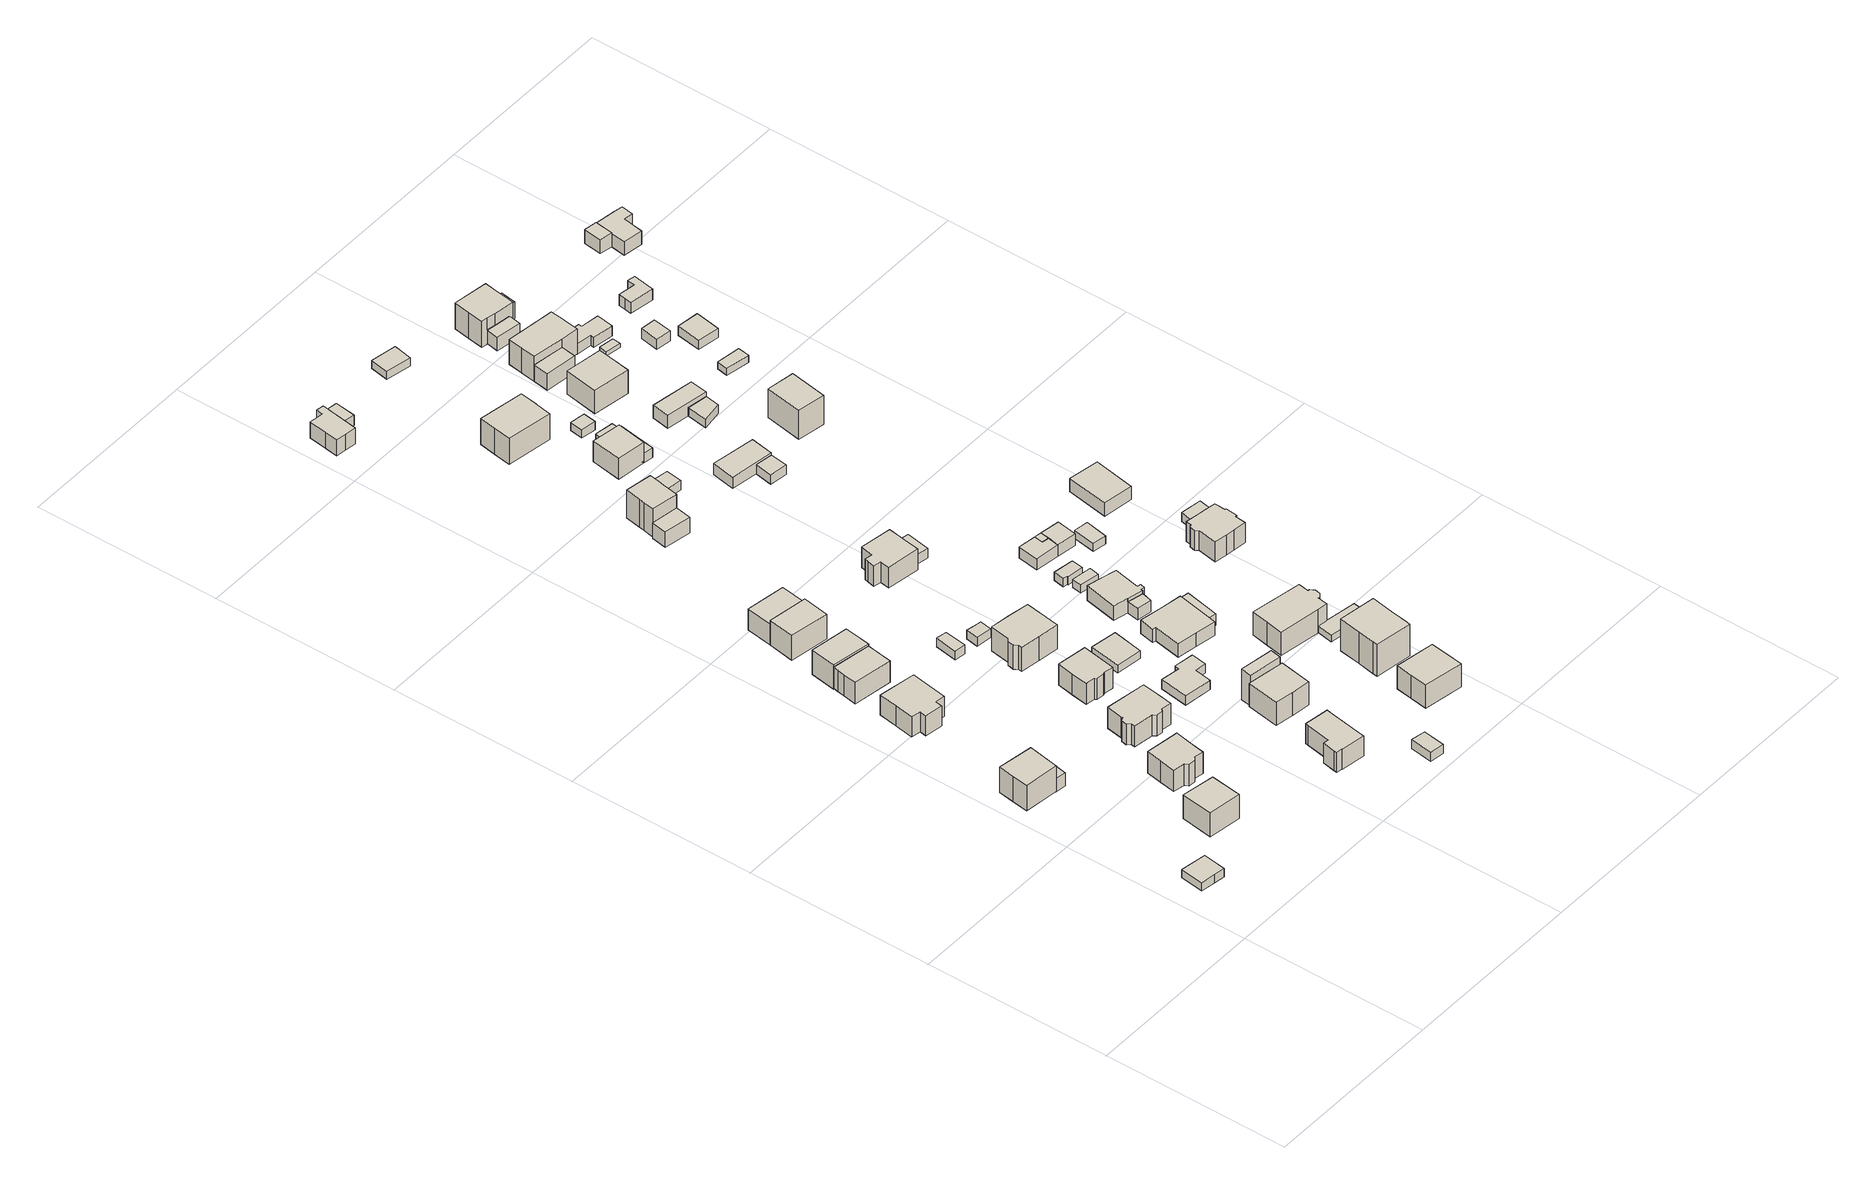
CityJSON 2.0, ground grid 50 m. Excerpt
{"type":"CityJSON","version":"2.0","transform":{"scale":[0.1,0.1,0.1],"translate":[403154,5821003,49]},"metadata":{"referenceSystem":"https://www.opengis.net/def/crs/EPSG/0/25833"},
"CityObjects":{
"building1":{"type":"Building","attributes":{"Gemeindeschluessel":"11000010","BezugspunktDach":"2200","function":"31001_2463","measuredHeight":2.47,"storeysAboveGround":1},"address":[{"country":"Germany","locality":"Berlin","thoroughfareNumber":"26 (1)","thoroughfareName":"Irmfriedstraße"}],"geometry":[{"type":"Solid","lod":"1","boundaries":[[[[0,1,2,3,4]],[[5,6,7,8,9]],[[5,9,4,3]],[[6,5,3,2]],[[7,6,2,1]],[[8,7,1,0]],[[9,8,0,4]]]]}]},
"building2":{"type":"Building","attributes":{"Gemeindeschluessel":"11000010","function":"31001_1010"},"address":[{"country":"Germany","locality":"Berlin","thoroughfareNumber":"34","thoroughfareName":"Irmfriedstraße"}],"children":["building2-1","building2-2"]},
"building2-1":{"type":"BuildingPart","attributes":{"BezugspunktDach":"2200","measuredHeight":8.48,"storeysAboveGround":2},"parents":["building2"],"geometry":[{"type":"MultiSurface","lod":"1","boundaries":[[[10,11,12,13,14,15,16]],[[17,18,19,20,21,22,23]],[[17,23,16,15]],[[18,17,15,14]],[[19,18,14,13]],[[20,19,13,12]],[[24,25,12,11]],[[22,26,24,21,11,10]],[[23,22,10,16]],[[21,20,25,24]],[[21,24,26,22]]]}]},
"building2-2":{"type":"BuildingPart","attributes":{"BezugspunktDach":"2200","measuredHeight":3.93,"storeysAboveGround":2},"parents":["building2"],"geometry":[{"type":"MultiSurface","lod":"1","boundaries":[[[27,28,25,26]],[[29,30,31,32]],[[29,32,22,21,20]],[[30,29,25,28]],[[31,30,28,27]],[[32,31,27,26]],[[21,24,25,20]],[[33,26,24,21,22]]]}]},
"building3":{"type":"Building","attributes":{"Gemeindeschluessel":"11000010","BezugspunktDach":"2200","function":"31001_1010","measuredHeight":8.27,"storeysAboveGround":1},"address":[{"country":"Germany","locality":"Berlin","thoroughfareNumber":"30","thoroughfareName":"Irmfriedstraße"}],"geometry":[{"type":"Solid","lod":"1","boundaries":[[[[34,35,36,37]],[[38,39,40,41]],[[38,41,37,36]],[[39,38,36,35]],[[40,39,35,34]],[[41,40,34,37]]]]}]},
"building4":{"type":"Building","attributes":{"Gemeindeschluessel":"11000010","BezugspunktDach":"2200","function":"31001_1010","measuredHeight":8.85,"storeysAboveGround":1},"address":[{"country":"Germany","locality":"Berlin","thoroughfareNumber":"38","thoroughfareName":"Irmfriedstraße"}],"geometry":[{"type":"Solid","lod":"1","boundaries":[[[[42,43,44,45,46,47,48,49,50,51]],[[52,53,54,55,56,57,58,59,60,61]],[[52,61,51,50]],[[53,52,50,49]],[[54,53,49,48]],[[55,54,48,47]],[[56,55,47,46]],[[57,56,46,45]],[[58,57,45,44]],[[59,58,44,43]],[[60,59,43,42]],[[61,60,42,51]]]]}]},
"building5":{"type":"Building","attributes":{"Gemeindeschluessel":"11000010","BezugspunktDach":"2200","function":"31001_1010","measuredHeight":8.77,"storeysAboveGround":1},"address":[{"country":"Germany","locality":"Berlin","thoroughfareNumber":"32A","thoroughfareName":"Irmfriedstraße"}],"geometry":[{"type":"Solid","lod":"1","boundaries":[[[[62,63,64,65,66,67,68,69,70,71]],[[72,73,74,75,76,77,78,79,80,81]],[[72,81,71,70]],[[73,72,70,69]],[[74,73,69,68]],[[75,74,68,67]],[[76,75,67,66]],[[77,76,66,65]],[[78,77,65,64]],[[79,78,64,63]],[[80,79,63,62]],[[81,80,62,71]]]]}]},
"building6":{"type":"Building","attributes":{"Gemeindeschluessel":"11000010","BezugspunktDach":"2200","function":"31001_1010","measuredHeight":7.49,"storeysAboveGround":1},"address":[{"country":"Germany","locality":"Berlin","thoroughfareNumber":"40","thoroughfareName":"Irmfriedstraße"}],"geometry":[{"type":"Solid","lod":"1","boundaries":[[[[82,83,84,85,86,87,88,89]],[[90,91,92,93,94,95,96,97]],[[90,97,89,88]],[[91,90,88,87]],[[92,91,87,86]],[[93,92,86,85]],[[94,93,85,84]],[[95,94,84,83]],[[96,95,83,82]],[[97,96,82,89]]]]}]},
"building7":{"type":"Building","attributes":{"Gemeindeschluessel":"11000010","BezugspunktDach":"2200","function":"31001_1010","measuredHeight":7.88,"storeysAboveGround":1},"address":[{"country":"Germany","locality":"Berlin","thoroughfareNumber":"40A","thoroughfareName":"Irmfriedstraße"}],"geometry":[{"type":"Solid","lod":"1","boundaries":[[[[98,99,100,101]],[[102,103,104,105]],[[102,105,101,100]],[[103,102,100,99]],[[104,103,99,98]],[[105,104,98,101]]]]}]},
"building8":{"type":"Building","attributes":{"Gemeindeschluessel":"11000010","BezugspunktDach":"2200","function":"31001_1010","measuredHeight":8.55,"storeysAboveGround":1},"address":[{"country":"Germany","locality":"Berlin","thoroughfareNumber":"34A","thoroughfareName":"Irmfriedstraße"}],"geometry":[{"type":"Solid","lod":"1","boundaries":[[[[106,107,108,109,110,111,112,113,114,115,116,117,118,119]],[[120,121,122,123,124,125,126,127,128,129,130,131,132,133]],[[120,133,119,118]],[[121,120,118,117]],[[122,121,117,116]],[[123,122,116,115]],[[124,123,115,114]],[[125,124,114,113]],[[126,125,113,112]],[[127,126,112,111]],[[128,127,111,110]],[[129,128,110,109]],[[130,129,109,108]],[[131,130,108,107]],[[132,131,107,106]],[[133,132,106,119]]]]}]},
"building9":{"type":"Building","attributes":{"Gemeindeschluessel":"11000010","BezugspunktDach":"2200","function":"31001_1010","measuredHeight":7.97,"storeysAboveGround":1},"address":[{"country":"Germany","locality":"Berlin","thoroughfareNumber":"42","thoroughfareName":"Irmfriedstraße"}],"geometry":[{"type":"Solid","lod":"1","boundaries":[[[[134,135,136,137]],[[138,139,140,141]],[[138,141,137,136]],[[139,138,136,135]],[[140,139,135,134]],[[141,140,134,137]]]]}]},
"building10":{"type":"Building","attributes":{"Gemeindeschluessel":"11000010","BezugspunktDach":"2200","function":"31001_1010","measuredHeight":8.66,"storeysAboveGround":1},"address":[{"country":"Germany","locality":"Berlin","thoroughfareNumber":"42A","thoroughfareName":"Irmfriedstraße"}],"geometry":[{"type":"Solid","lod":"1","boundaries":[[[[142,143,144,145,146,147]],[[148,149,150,139,151,138]],[[148,138,147,146]],[[149,148,146,145]],[[150,149,145,144]],[[139,150,144,143]],[[151,139,143,142]],[[138,151,142,147]]]]}]},
"building11":{"type":"Building","attributes":{"Gemeindeschluessel":"11000010","BezugspunktDach":"2200","function":"31001_1010","measuredHeight":6.27,"storeysAboveGround":1},"address":[{"country":"Germany","locality":"Berlin","thoroughfareNumber":"29A","thoroughfareName":"Siegmarstraße"}],"geometry":[{"type":"Solid","lod":"1","boundaries":[[[[152,153,154,155,156,157,158,159,160,161,162,163]],[[164,165,166,167,168,169,170,171,172,173,174,175]],[[164,175,163,162]],[[165,164,162,161]],[[166,165,161,160]],[[167,166,160,159]],[[168,167,159,158]],[[169,168,158,157]],[[170,169,157,156]],[[171,170,156,155]],[[172,171,155,154]],[[173,172,154,153]],[[174,173,153,152]],[[175,174,152,163]]]]}]},
"building12":{"type":"Building","attributes":{"Gemeindeschluessel":"11000010","BezugspunktDach":"2200","function":"31001_1010","measuredHeight":8.33,"storeysAboveGround":1},"address":[{"country":"Germany","locality":"Berlin","thoroughfareNumber":"36A","thoroughfareName":"Irmfriedstraße"}],"geometry":[{"type":"Solid","lod":"1","boundaries":[[[[176,177,178,179,180,181,182,183,184,185]],[[186,187,188,189,190,191,192,193,194,195]],[[186,195,185,184]],[[187,186,184,183]],[[188,187,183,182]],[[189,188,182,181]],[[190,189,181,180]],[[191,190,180,179]],[[192,191,179,178]],[[193,192,178,177]],[[194,193,177,176]],[[195,194,176,185]]]]}]},
"building13":{"type":"Building","attributes":{"Gemeindeschluessel":"11000010","BezugspunktDach":"2200","function":"31001_2000","measuredHeight":2.65,"storeysAboveGround":1},"address":[{"country":"Germany","locality":"Berlin","thoroughfareNumber":"4 (2)","thoroughfareName":"Mettlacher Straße"}],"geometry":[{"type":"Solid","lod":"1","boundaries":[[[[196,197,198,199]],[[200,201,202,203]],[[200,203,199,198]],[[201,200,198,197]],[[202,201,197,196]],[[203,202,196,199]]]]}]},
"building14":{"type":"Building","attributes":{"Gemeindeschluessel":"11000010","BezugspunktDach":"2200","function":"31001_1010","measuredHeight":2.74,"storeysAboveGround":1},"address":[{"country":"Germany","locality":"Berlin","thoroughfareNumber":"27","thoroughfareName":"Siegmarstraße"}],"geometry":[{"type":"Solid","lod":"1","boundaries":[[[[204,205,206,207]],[[208,209,210,211]],[[208,211,207,206]],[[209,208,206,205]],[[210,209,205,204]],[[211,210,204,207]]]]}]},
"building15":{"type":"Building","attributes":{"Gemeindeschluessel":"11000010","BezugspunktDach":"2200","function":"31001_1010","measuredHeight":9.09,"storeysAboveGround":1},"address":[{"country":"Germany","locality":"Berlin","thoroughfareNumber":"38A","thoroughfareName":"Irmfriedstraße"}],"geometry":[{"type":"Solid","lod":"1","boundaries":[[[[212,213,214,215,216,217,218,219,220,221]],[[222,223,224,225,226,227,228,229,230,231]],[[222,231,221,220]],[[223,222,220,219]],[[224,223,219,218]],[[225,224,218,217]],[[226,225,217,216]],[[227,226,216,215]],[[228,227,215,214]],[[229,228,214,213]],[[230,229,213,212]],[[231,230,212,221]]]]}]},
"building16":{"type":"Building","attributes":{"Gemeindeschluessel":"11000010","BezugspunktDach":"2200","function":"31001_2000","measuredHeight":3.35,"storeysAboveGround":1},"address":[{"country":"Germany","locality":"Berlin","thoroughfareNumber":"4 (3)","thoroughfareName":"Mettlacher Straße"}],"geometry":[{"type":"Solid","lod":"1","boundaries":[[[[232,233,234,235,236]],[[237,238,239,240,241]],[[237,241,236,235]],[[238,237,235,234]],[[239,238,234,233]],[[240,239,233,232]],[[241,240,232,236]]]]}]},
"building17":{"type":"Building","attributes":{"Gemeindeschluessel":"11000010","BezugspunktDach":"2200","function":"31001_1010","measuredHeight":2.73,"storeysAboveGround":1},"address":[{"country":"Germany","locality":"Berlin","thoroughfareNumber":"33 (1)","thoroughfareName":"Siegmarstraße"}],"geometry":[{"type":"Solid","lod":"1","boundaries":[[[[242,243,244,245,246,247,248,249]],[[250,251,252,253,254,255,256,257]],[[250,257,249,248]],[[251,250,248,247]],[[252,251,247,246]],[[253,252,246,245]],[[254,253,245,244]],[[255,254,244,243]],[[256,255,243,242]],[[257,256,242,249]]]]}]},
"building18":{"type":"Building","attributes":{"Gemeindeschluessel":"11000010","BezugspunktDach":"2200","function":"31001_1010","measuredHeight":9.69,"storeysAboveGround":1},"address":[{"country":"Germany","locality":"Berlin","thoroughfareNumber":"31A","thoroughfareName":"Siegmarstraße"}],"geometry":[{"type":"Solid","lod":"1","boundaries":[[[[258,259,260,261,262,263,264,265]],[[266,267,268,269,270,271,272,273]],[[266,273,265,264]],[[267,266,264,263]],[[268,267,263,262]],[[269,268,262,261]],[[270,269,261,260]],[[271,270,260,259]],[[272,271,259,258]],[[273,272,258,265]]]]}]},
"building19":{"type":"Building","attributes":{"Gemeindeschluessel":"11000010","BezugspunktDach":"2200","function":"51009_1610","measuredHeight":9.19,"storeysAboveGround":0},"address":[{"country":"Germany","locality":"Berlin"}],"geometry":[{"type":"Solid","lod":"1","boundaries":[[[[274,275,276,277]],[[278,279,280,281]],[[278,281,277,276]],[[279,278,276,275]],[[280,279,275,274]],[[281,280,274,277]]]]}]},
"building20":{"type":"Building","attributes":{"Gemeindeschluessel":"11000010","BezugspunktDach":"2200","function":"31001_2000","measuredHeight":2.17,"storeysAboveGround":1},"address":[{"country":"Germany","locality":"Berlin","thoroughfareNumber":"35 (1)","thoroughfareName":"Siegmarstraße"}],"geometry":[{"type":"Solid","lod":"1","boundaries":[[[[282,283,284,285]],[[286,287,288,289]],[[286,289,285,284]],[[287,286,284,283]],[[288,287,283,282]],[[289,288,282,285]]]]}]},
"building21":{"type":"Building","attributes":{"Gemeindeschluessel":"11000010","BezugspunktDach":"2200","function":"31001_2000","measuredHeight":4.54,"storeysAboveGround":1},"address":[{"country":"Germany","locality":"Berlin","thoroughfareNumber":"46 (1)","thoroughfareName":"Irmfriedstraße"}],"geometry":[{"type":"Solid","lod":"1","boundaries":[[[[290,291,292,293]],[[294,295,296,297]],[[294,297,293,292]],[[295,294,292,291]],[[296,295,291,290]],[[297,296,290,293]]]]}]},
"building22":{"type":"Building","attributes":{"Gemeindeschluessel":"11000010","BezugspunktDach":"2200","function":"31001_1010","measuredHeight":9.68,"storeysAboveGround":2},"address":[{"country":"Germany","locality":"Berlin","thoroughfareNumber":"46","thoroughfareName":"Irmfriedstraße"}],"geometry":[{"type":"Solid","lod":"1","boundaries":[[[[298,299,300,301,302,303,304,305]],[[306,307,308,309,310,311,312,313]],[[306,313,305,304]],[[307,306,304,303]],[[308,307,303,302]],[[309,308,302,301]],[[310,309,301,300]],[[311,310,300,299]],[[312,311,299,298]],[[313,312,298,305]]]]}]},
"building23":{"type":"Building","attributes":{"Gemeindeschluessel":"11000010","function":"31001_1010"},"address":[{"country":"Germany","locality":"Berlin","thoroughfareNumber":"55","thoroughfareName":"Irmfriedstraße"}],"children":["building23-1","building23-2"]},
"building23-1":{"type":"BuildingPart","attributes":{"BezugspunktDach":"2200","measuredHeight":5.56,"storeysAboveGround":1},"parents":["building23"],"geometry":[{"type":"Solid","lod":"1","boundaries":[[[[314,315,316,317,318,319,320,321,322,323]],[[324,325,326,327,328,329,330,331,332,333]],[[324,333,323,322]],[[325,324,322,321]],[[326,325,321,320]],[[327,326,320,319]],[[328,327,319,318]],[[329,328,318,317]],[[330,334,335,329,317,316]],[[331,330,316,315]],[[332,331,315,314]],[[333,332,314,323]],[[329,335,334,330]]]]}]},
"building23-2":{"type":"BuildingPart","attributes":{"BezugspunktDach":"2200","measuredHeight":3,"storeysAboveGround":1},"parents":["building23"],"geometry":[{"type":"Solid","lod":"1","boundaries":[[[[336,337,335,334]],[[329,338,339,330]],[[338,329,335,337]],[[339,338,337,336]],[[330,339,336,334]],[[329,330,334,335]]]]}]},
"building24":{"type":"Building","attributes":{"Gemeindeschluessel":"11000010","BezugspunktDach":"2200","function":"31001_1010","measuredHeight":7.64,"storeysAboveGround":1},"address":[{"country":"Germany","locality":"Berlin","thoroughfareNumber":"4","thoroughfareName":"Mettlacher Straße"}],"geometry":[{"type":"Solid","lod":"1","boundaries":[[[[340,341,342,343,344,345,346,347,348,349]],[[350,351,352,353,354,355,356,357,358,359]],[[350,359,349,348]],[[351,350,348,347]],[[352,351,347,346]],[[353,352,346,345]],[[354,353,345,344]],[[355,354,344,343]],[[356,355,343,342]],[[357,356,342,341]],[[358,357,341,340]],[[359,358,340,349]]]]}]},
"building25":{"type":"Building","attributes":{"Gemeindeschluessel":"11000010","function":"31001_1010"},"address":[{"country":"Germany","locality":"Berlin","thoroughfareNumber":"35","thoroughfareName":"Siegmarstraße"}],"children":["building25-1","building25-2"]},
"building25-1":{"type":"BuildingPart","attributes":{"BezugspunktDach":"2200","measuredHeight":4.74,"storeysAboveGround":1},"parents":["building25"],"geometry":[{"type":"MultiSurface","lod":"1","boundaries":[[[360,361,362,363,364,365,366,367,368]],[[369,370,371,372,373,374,375,376,377]],[[369,377,368,367]],[[370,369,367,366]],[[371,370,366,365]],[[372,371,365,364]],[[373,372,364,363]],[[378,379,380,373,363,362]],[[375,374,362,361]],[[376,375,361,360]],[[377,376,360,368]],[[374,373,380,379,378]]]}]},
"building25-2":{"type":"BuildingPart","attributes":{"BezugspunktDach":"2200","measuredHeight":3.43,"storeysAboveGround":1},"parents":["building25"],"geometry":[{"type":"Solid","lod":"1","boundaries":[[[[381,382,380,379]],[[373,383,384,374]],[[383,373,380,382]],[[384,383,382,381]],[[374,384,381,379]],[[373,374,379,380]]]]}]},
"building26":{"type":"Building","attributes":{"Gemeindeschluessel":"11000010","BezugspunktDach":"2200","function":"31001_1010","measuredHeight":8.85,"storeysAboveGround":1},"address":[{"country":"Germany","locality":"Berlin","thoroughfareNumber":"29","thoroughfareName":"Siegmarstraße"}],"geometry":[{"type":"Solid","lod":"1","boundaries":[[[[385,386,387,388,389,390]],[[391,392,393,394,395,396]],[[391,396,390,389]],[[392,391,389,388]],[[393,392,388,387]],[[394,393,387,386]],[[395,394,386,385]],[[396,395,385,390]]]]}]},
"building27":{"type":"Building","attributes":{"Gemeindeschluessel":"11000010","BezugspunktDach":"2200","function":"31001_2000","measuredHeight":2.75,"storeysAboveGround":1},"address":[{"country":"Germany","locality":"Berlin","thoroughfareNumber":"46 (2)","thoroughfareName":"Irmfriedstraße"}],"geometry":[{"type":"Solid","lod":"1","boundaries":[[[[397,398,399,400]],[[401,402,403,404]],[[401,404,400,399]],[[402,401,399,398]],[[403,402,398,397]],[[404,403,397,400]]]]}]},
"building28":{"type":"Building","attributes":{"Gemeindeschluessel":"11000010","BezugspunktDach":"2200","function":"31001_2000","measuredHeight":2.81,"storeysAboveGround":1},"address":[{"country":"Germany","locality":"Berlin","thoroughfareNumber":"4 (1)","thoroughfareName":"Mettlacher Straße"}],"geometry":[{"type":"Solid","lod":"1","boundaries":[[[[405,406,407,408]],[[409,410,411,412]],[[409,412,408,407]],[[410,409,407,406]],[[411,410,406,405]],[[412,411,405,408]]]]}]},
"building29":{"type":"Building","attributes":{"Gemeindeschluessel":"11000010","function":"31001_1010"},"address":[{"country":"Germany","locality":"Berlin","thoroughfareNumber":"37","thoroughfareName":"Siegmarstraße"}],"children":["building29-1","building29-2"]},
"building29-1":{"type":"BuildingPart","attributes":{"BezugspunktDach":"2200","measuredHeight":5.85,"storeysAboveGround":1},"parents":["building29"],"geometry":[{"type":"MultiSurface","lod":"1","boundaries":[[[413,414,415,416,417,418,419,420,421,422,423]],[[424,425,426,427,428,429,430,431,432,433,434]],[[424,434,423,422]],[[425,424,422,421]],[[426,425,421,420]],[[427,426,420,419]],[[428,427,419,418]],[[429,428,418,417]],[[430,429,417,416]],[[431,430,416,415]],[[435,436,415,414]],[[437,435,432,414,413]],[[434,433,413,423]],[[432,431,436,435]],[[433,432,435,437]]]}]},
"building29-2":{"type":"BuildingPart","attributes":{"BezugspunktDach":"2200","measuredHeight":3.38,"storeysAboveGround":1},"parents":["building29"],"geometry":[{"type":"MultiSurface","lod":"1","boundaries":[[[438,436,437,439]],[[433,431,440,441]],[[433,441,439,437]],[[440,431,436,438]],[[441,440,438,439]],[[431,432,435,436]],[[433,437,435,432]]]}]},
"building30":{"type":"Building","attributes":{"Gemeindeschluessel":"11000010","BezugspunktDach":"2200","function":"31001_1010","measuredHeight":8.48,"storeysAboveGround":2},"address":[{"country":"Germany","locality":"Berlin","thoroughfareNumber":"52, 52A","thoroughfareName":"Irmfriedstraße"}],"geometry":[{"type":"Solid","lod":"1","boundaries":[[[[442,443,444,445,446,447,448]],[[449,450,451,452,453,454,455]],[[449,455,448,447]],[[450,449,447,446]],[[451,450,446,445]],[[452,451,445,444]],[[453,452,444,443]],[[454,453,443,442]],[[455,454,442,448]]]]}]},
"building31":{"type":"Building","attributes":{"Gemeindeschluessel":"11000010","BezugspunktDach":"2200","function":"31001_2000","measuredHeight":2.44,"storeysAboveGround":1},"address":[{"country":"Germany","locality":"Berlin","thoroughfareNumber":"37 (1)","thoroughfareName":"Siegmarstraße"}],"geometry":[{"type":"Solid","lod":"1","boundaries":[[[[456,457,458,459]],[[460,461,462,463]],[[460,463,459,458]],[[461,460,458,457]],[[462,461,457,456]],[[463,462,456,459]]]]}]},
"building32":{"type":"Building","attributes":{"Gemeindeschluessel":"11000010","BezugspunktDach":"2200","function":"31001_1010","measuredHeight":9.67,"storeysAboveGround":1},"address":[{"country":"Germany","locality":"Berlin","thoroughfareNumber":"31","thoroughfareName":"Siegmarstraße"}],"geometry":[{"type":"Solid","lod":"1","boundaries":[[[[464,465,466,467,468,469,470,471]],[[472,473,474,475,476,477,478,479]],[[472,479,471,470]],[[473,472,470,469]],[[474,473,469,468]],[[475,474,468,467]],[[476,475,467,466]],[[477,476,466,465]],[[478,477,465,464]],[[479,478,464,471]]]]}]},
"building33":{"type":"Building","attributes":{"Gemeindeschluessel":"11000010","BezugspunktDach":"2200","function":"31001_2000","measuredHeight":2.4,"storeysAboveGround":1},"address":[{"country":"Germany","locality":"Berlin","thoroughfareNumber":"6 (2)","thoroughfareName":"Mettlacher Straße"}],"geometry":[{"type":"Solid","lod":"1","boundaries":[[[[480,481,482,483,484,485]],[[486,487,488,489,490,491]],[[486,491,485,484]],[[487,486,484,483]],[[488,487,483,482]],[[489,488,482,481]],[[490,489,481,480]],[[491,490,480,485]]]]}]},
"building34":{"type":"Building","attributes":{"Gemeindeschluessel":"11000010","BezugspunktDach":"2200","function":"31001_1010","measuredHeight":9.07,"storeysAboveGround":1},"address":[{"country":"Germany","locality":"Berlin","thoroughfareNumber":"33","thoroughfareName":"Siegmarstraße"}],"geometry":[{"type":"Solid","lod":"1","boundaries":[[[[492,493,494,495,496,497,498,499,500,501,502,503,504]],[[505,506,507,508,509,510,511,512,513,514,515,516,517]],[[505,517,504,503]],[[506,505,503,502]],[[507,506,502,501]],[[508,507,501,500]],[[509,508,500,499]],[[510,509,499,498]],[[511,510,498,497]],[[512,511,497,496]],[[513,512,496,495]],[[514,513,495,494]],[[515,514,494,493]],[[516,515,493,492]],[[517,516,492,504]]]]}]},
"building35":{"type":"Building","attributes":{"Gemeindeschluessel":"11000010","function":"31001_1010"},"address":[{"country":"Germany","locality":"Berlin","thoroughfareNumber":"50","thoroughfareName":"Irmfriedstraße"}],"children":["building35-1","building35-2","building35-3"]},
"building35-1":{"type":"BuildingPart","attributes":{"BezugspunktDach":"2200","measuredHeight":7.03,"storeysAboveGround":2},"parents":["building35"],"geometry":[{"type":"MultiSurface","lod":"1","boundaries":[[[518,519,520,521,522]],[[523,524,525,526,527]],[[523,527,522,521]],[[528,529,530,524,523,521,520]],[[531,528,524,520,519]],[[526,532,533,519,518]],[[527,526,518,522]],[[524,530,529,528]],[[525,524,528,531]],[[525,533,532,526]]]}]},
"building35-2":{"type":"BuildingPart","attributes":{"BezugspunktDach":"2200","measuredHeight":5.14,"storeysAboveGround":2},"parents":["building35"],"geometry":[{"type":"MultiSurface","lod":"1","boundaries":[[[531,534,535,529]],[[536,537,525,530]],[[536,530,529,535]],[[537,536,535,534]],[[525,533,538,537,534,531]],[[537,538,533,525]],[[530,524,528,529]],[[525,539,531,528,524,540]]]}]},
"building35-3":{"type":"BuildingPart","attributes":{"BezugspunktDach":"2200","measuredHeight":2.8,"storeysAboveGround":2},"parents":["building35"],"geometry":[{"type":"MultiSurface","lod":"1","boundaries":[[[541,542,538,532]],[[537,543,544,526]],[[537,526,532,526,525,533,525,537,538]],[[543,537,538,542]],[[544,543,542,541]],[[526,544,541,532]],[[533,525,526,532]],[[538,537,525,533]]]}]},
"building36":{"type":"Building","attributes":{"Gemeindeschluessel":"11000010","BezugspunktDach":"2200","function":"31001_1010","measuredHeight":3.37,"storeysAboveGround":1},"address":[{"country":"Germany","locality":"Berlin","thoroughfareNumber":"6","thoroughfareName":"Mettlacher Straße"}],"geometry":[{"type":"Solid","lod":"1","boundaries":[[[[545,546,547,548,549,550]],[[551,552,553,554,555,556]],[[551,556,550,549]],[[552,551,549,548]],[[553,552,548,547]],[[554,553,547,546]],[[555,554,546,545]],[[556,555,545,550]]]]}]},
"building37":{"type":"Building","attributes":{"Gemeindeschluessel":"11000010","BezugspunktDach":"2200","function":"31001_2000","measuredHeight":1.91,"storeysAboveGround":1},"address":[{"country":"Germany","locality":"Berlin","thoroughfareNumber":"33 (2)","thoroughfareName":"Siegmarstraße"}],"geometry":[{"type":"Solid","lod":"1","boundaries":[[[[557,558,559,560,561]],[[562,563,564,565,566]],[[562,566,561,560]],[[563,562,560,559]],[[564,563,559,558]],[[565,564,558,557]],[[566,565,557,561]]]]}]},
"building38":{"type":"Building","attributes":{"Gemeindeschluessel":"11000010","BezugspunktDach":"2200","function":"51009_1610","measuredHeight":3.31,"storeysAboveGround":0},"address":[{"country":"Germany","locality":"Berlin"}],"geometry":[{"type":"Solid","lod":"1","boundaries":[[[[567,568,569,570]],[[571,572,573,574]],[[571,574,570,569]],[[572,571,569,568]],[[573,572,568,567]],[[574,573,567,570]]]]}]},
"building39":{"type":"Building","attributes":{"Gemeindeschluessel":"11000010","BezugspunktDach":"2200","function":"31001_2723","measuredHeight":2.3,"storeysAboveGround":1},"address":[{"country":"Germany","locality":"Berlin","thoroughfareNumber":"52 (1)","thoroughfareName":"Irmfriedstraße"}],"geometry":[{"type":"Solid","lod":"1","boundaries":[[[[575,576,577,578]],[[579,580,581,582]],[[579,582,578,577]],[[580,579,577,576]],[[581,580,576,575]],[[582,581,575,578]]]]}]},
"building40":{"type":"Building","attributes":{"Gemeindeschluessel":"11000010","function":"31001_1010"},"address":[{"country":"Germany","locality":"Berlin","thoroughfareNumber":"3","thoroughfareName":"Mettlacher Straße"}],"children":["building40-1","building40-2"]},
"building40-1":{"type":"BuildingPart","attributes":{"BezugspunktDach":"2200","measuredHeight":3.92,"storeysAboveGround":1},"parents":["building40"],"geometry":[{"type":"MultiSurface","lod":"1","boundaries":[[[583,584,585,586,587]],[[588,589,590,591,592]],[[588,592,587,586]],[[589,588,586,585]],[[590,589,585,584]],[[591,590,584,583]],[[592,591,593,594,595,583,587]],[[595,594,593,591]]]}]},
"building40-2":{"type":"BuildingPart","attributes":{"BezugspunktDach":"2200","measuredHeight":2.85,"storeysAboveGround":1},"parents":["building40"],"geometry":[{"type":"Solid","lod":"1","boundaries":[[[[596,595,594,597]],[[593,591,598,599]],[[593,599,597,594]],[[598,591,595,596]],[[599,598,596,597]],[[593,594,595,591]]]]}]},
"building41":{"type":"Building","attributes":{"Gemeindeschluessel":"11000010","BezugspunktDach":"2200","function":"31001_2000","measuredHeight":3.42,"storeysAboveGround":1},"address":[{"country":"Germany","locality":"Berlin","thoroughfareNumber":"6 (1)","thoroughfareName":"Mettlacher Straße"}],"geometry":[{"type":"Solid","lod":"1","boundaries":[[[[600,601,568,567,602]],[[554,603,604,605,555]],[[554,555,602,567]],[[603,554,567,568]],[[604,603,568,601]],[[605,604,601,600]],[[555,605,600,602]]]]}]},
"building42":{"type":"Building","attributes":{"Gemeindeschluessel":"11000010","BezugspunktDach":"2200","function":"31001_2000","measuredHeight":2.41,"storeysAboveGround":1},"address":[{"country":"Germany","locality":"Berlin","thoroughfareNumber":"56 (1)","thoroughfareName":"Irmfriedstraße"}],"geometry":[{"type":"Solid","lod":"1","boundaries":[[[[606,607,608,609]],[[610,611,612,613]],[[610,613,609,608]],[[611,610,608,607]],[[612,611,607,606]],[[613,612,606,609]]]]}]},
"building43":{"type":"Building","attributes":{"Gemeindeschluessel":"11000010","BezugspunktDach":"2200","function":"31001_2000","measuredHeight":2.48,"storeysAboveGround":1},"address":[{"country":"Germany","locality":"Berlin","thoroughfareNumber":"41 (1)","thoroughfareName":"Siegmarstraße"}],"geometry":[{"type":"Solid","lod":"1","boundaries":[[[[614,615,616,617]],[[618,619,620,621]],[[618,621,617,616]],[[619,618,616,615]],[[620,619,615,614]],[[621,620,614,617]]]]}]},
"building44":{"type":"Building","attributes":{"Gemeindeschluessel":"11000010","BezugspunktDach":"2200","function":"31001_1010","measuredHeight":8.87,"storeysAboveGround":1},"address":[{"country":"Germany","locality":"Berlin","thoroughfareNumber":"52B","thoroughfareName":"Irmfriedstraße"}],"geometry":[{"type":"Solid","lod":"1","boundaries":[[[[622,623,624,625]],[[626,627,628,629]],[[626,629,625,624]],[[627,626,624,623]],[[628,627,623,622]],[[629,628,622,625]]]]}]},
"building45":{"type":"Building","attributes":{"Gemeindeschluessel":"11000010","function":"31001_2000"},"address":[{"country":"Germany","locality":"Berlin","thoroughfareNumber":"50 (1)","thoroughfareName":"Irmfriedstraße"}],"children":["building45-1","building45-2"]},
"building45-1":{"type":"BuildingPart","attributes":{"BezugspunktDach":"2200","measuredHeight":4.27,"storeysAboveGround":1},"parents":["building45"],"geometry":[{"type":"Solid","lod":"1","boundaries":[[[[630,631,632,633]],[[634,635,636,637]],[[634,637,633,632]],[[635,634,632,631]],[[636,635,631,630]],[[637,636,630,633],[638,639,640,636]],[[639,638,636,640]]]]}]},
"building45-2":{"type":"BuildingPart","attributes":{"BezugspunktDach":"2200","measuredHeight":2.55,"storeysAboveGround":1},"parents":["building45"],"geometry":[{"type":"MultiSurface","lod":"1","boundaries":[[[641,640,639,642]],[[638,636,643,644]],[[638,644,642,639]],[[643,636,640,641]],[[644,643,641,642]],[[645,636,638,639,640]]]}]},
"building46":{"type":"Building","attributes":{"Gemeindeschluessel":"11000010","BezugspunktDach":"2200","function":"31001_2000","measuredHeight":6.05,"storeysAboveGround":1},"address":[{"country":"Germany","locality":"Berlin","thoroughfareNumber":"54 (1)","thoroughfareName":"Irmfriedstraße"}],"geometry":[{"type":"Solid","lod":"1","boundaries":[[[[646,647,648,649]],[[650,651,652,653]],[[650,653,649,648]],[[651,650,648,647]],[[652,651,647,646]],[[653,652,646,649]]]]}]},
"building47":{"type":"Building","attributes":{"Gemeindeschluessel":"11000010","BezugspunktDach":"2200","function":"31001_1010","measuredHeight":8.69,"storeysAboveGround":1},"address":[{"country":"Germany","locality":"Berlin","thoroughfareNumber":"39","thoroughfareName":"Siegmarstraße"}],"geometry":[{"type":"Solid","lod":"1","boundaries":[[[[654,655,656,657,658,659,660,661,662,663,664,665,666,667,668,669]],[[670,671,672,673,674,675,676,677,678,679,680,681,682,683,684,685]],[[670,685,669,668]],[[671,670,668,667]],[[672,671,667,666]],[[673,672,666,665]],[[674,673,665,664]],[[675,674,664,663]],[[676,675,663,662]],[[677,676,662,661]],[[678,677,661,660]],[[679,678,660,659]],[[680,679,659,658]],[[681,680,658,657]],[[682,681,657,656]],[[683,682,656,655]],[[684,683,655,654]],[[685,684,654,669]]]]}]},
"building48":{"type":"Building","attributes":{"Gemeindeschluessel":"11000010","BezugspunktDach":"2200","function":"31001_1010","measuredHeight":8.53,"storeysAboveGround":1},"address":[{"country":"Germany","locality":"Berlin","thoroughfareNumber":"5","thoroughfareName":"Mettlacher Straße"}],"geometry":[{"type":"Solid","lod":"1","boundaries":[[[[686,687,688,689]],[[690,691,692,693]],[[690,693,689,688]],[[691,690,688,687]],[[692,691,687,686]],[[693,692,686,689]]]]}]},
"building49":{"type":"Building","attributes":{"Gemeindeschluessel":"11000010","BezugspunktDach":"2200","function":"31001_2000","measuredHeight":2.55,"storeysAboveGround":1},"address":[{"country":"Germany","locality":"Berlin","thoroughfareNumber":"39 (1)","thoroughfareName":"Siegmarstraße"}],"geometry":[{"type":"Solid","lod":"1","boundaries":[[[[694,695,696,697]],[[698,699,700,701]],[[698,701,697,696]],[[699,698,696,695]],[[700,699,695,694]],[[701,700,694,697]]]]}]},
"building50":{"type":"Building","attributes":{"Gemeindeschluessel":"11000010","BezugspunktDach":"2200","function":"31001_1010","measuredHeight":4.74,"storeysAboveGround":1},"address":[{"country":"Germany","locality":"Berlin","thoroughfareNumber":"41","thoroughfareName":"Siegmarstraße"}],"geometry":[{"type":"Solid","lod":"1","boundaries":[[[[702,703,704,705]],[[706,707,708,709]],[[706,709,705,704]],[[707,706,704,703]],[[708,707,703,702]],[[709,708,702,705]]]]}]},
"building51":{"type":"Building","attributes":{"Gemeindeschluessel":"11000010","function":"31001_1010"},"address":[{"country":"Germany","locality":"Berlin","thoroughfareNumber":"54","thoroughfareName":"Irmfriedstraße"}],"children":["building51-1","building51-2"]},
"building51-1":{"type":"BuildingPart","attributes":{"BezugspunktDach":"2200","measuredHeight":8.62,"storeysAboveGround":2},"parents":["building51"],"geometry":[{"type":"MultiSurface","lod":"1","boundaries":[[[710,711,712,713,714,715,716,717]],[[718,719,720,721,722,723,724,725]],[[718,725,717,716]],[[719,718,716,715]],[[720,719,715,714]],[[721,720,714,713]],[[726,727,728,713,712]],[[723,729,726,722,712,711]],[[724,723,711,710]],[[725,724,710,717]],[[722,721,728,727,726]],[[722,726,729,723]]]}]},
"building51-2":{"type":"BuildingPart","attributes":{"BezugspunktDach":"2200","measuredHeight":3,"storeysAboveGround":2},"parents":["building51"],"geometry":[{"type":"MultiSurface","lod":"1","boundaries":[[[730,731,732,733,734,735,727,729]],[[736,737,738,739,740,741,742,743]],[[736,743,723,722,721]],[[737,736,727,735]],[[738,737,735,734]],[[739,738,734,733]],[[740,739,733,732]],[[741,740,732,731]],[[742,741,731,730]],[[743,742,730,729]],[[721,722,726,727]],[[729,726,722,723]]]}]},
"building52":{"type":"Building","attributes":{"Gemeindeschluessel":"11000010","function":"31001_1010"},"address":[{"country":"Germany","locality":"Berlin","thoroughfareNumber":"56","thoroughfareName":"Irmfriedstraße"}],"children":["building52-1","building52-2","building52-3"]},
"building52-1":{"type":"BuildingPart","attributes":{"BezugspunktDach":"2200","measuredHeight":10.38,"storeysAboveGround":2},"parents":["building52"],"geometry":[{"type":"MultiSurface","lod":"1","boundaries":[[[744,745,746,747,748,749,750,751,752,753]],[[754,755,756,757,758,759,760,761,762,763]],[[754,763,753,752]],[[755,754,752,751]],[[756,755,751,750]],[[757,756,750,749]],[[764,765,757,749,748]],[[766,764,758,748,747]],[[760,759,747,746]],[[767,768,769,770,761,760,746,745]],[[762,761,745,744],[771,772,767,770]],[[763,762,744,753]],[[758,757,765,764]],[[759,758,764,766]],[[770,769,768,767]],[[767,772,771,770]]]}]},
"building52-2":{"type":"BuildingPart","attributes":{"BezugspunktDach":"2200","measuredHeight":4.93,"storeysAboveGround":2},"parents":["building52"],"geometry":[{"type":"MultiSurface","lod":"1","boundaries":[[[773,774,765,766]],[[757,775,776,759]],[[775,757,765,774]],[[776,775,774,773]],[[759,776,773,766]],[[757,758,764,765]],[[766,764,758,759]]]}]},
"building52-3":{"type":"BuildingPart","attributes":{"BezugspunktDach":"2200","measuredHeight":4.97,"storeysAboveGround":2},"parents":["building52"],"geometry":[{"type":"MultiSurface","lod":"1","boundaries":[[[777,768,772,778]],[[771,769,779,780]],[[771,780,778,772]],[[779,769,768,777]],[[780,779,777,778]],[[769,770,767,768]],[[771,772,767,770]]]}]},
"building53":{"type":"Building","attributes":{"Gemeindeschluessel":"11000010","BezugspunktDach":"2200","function":"31001_2000","measuredHeight":1.04,"storeysAboveGround":1},"address":[{"country":"Germany","locality":"Berlin","thoroughfareNumber":"54 (2)","thoroughfareName":"Irmfriedstraße"}],"geometry":[{"type":"Solid","lod":"1","boundaries":[[[[781,782,783,784]],[[785,786,787,788]],[[785,788,784,783]],[[786,785,783,782]],[[787,786,782,781]],[[788,787,781,784]]]]}]},
"building54":{"type":"Building","attributes":{"Gemeindeschluessel":"11000010","BezugspunktDach":"2200","function":"31001_2000","measuredHeight":2.08,"storeysAboveGround":1},"address":[{"country":"Germany","locality":"Berlin","thoroughfareNumber":"47 (1)","thoroughfareName":"Siegmarstraße"}],"geometry":[{"type":"Solid","lod":"1","boundaries":[[[[789,790,791,792]],[[793,794,795,796]],[[793,796,792,791]],[[794,793,791,790]],[[795,794,790,789]],[[796,795,789,792]]]]}]},
"building55":{"type":"Building","attributes":{"Gemeindeschluessel":"11000010","BezugspunktDach":"2200","function":"31001_2000","measuredHeight":3,"storeysAboveGround":1},"address":[{"country":"Germany","locality":"Berlin","thoroughfareNumber":"49 (2)","thoroughfareName":"Siegmarstraße"}],"geometry":[{"type":"Solid","lod":"1","boundaries":[[[[797,798,799,800]],[[801,802,803,804]],[[801,804,800,799]],[[802,801,799,798]],[[803,802,798,797]],[[804,803,797,800]]]]}]},
"building56":{"type":"Building","attributes":{"Gemeindeschluessel":"11000010","BezugspunktDach":"2200","function":"31001_2000","measuredHeight":2.77,"storeysAboveGround":1},"address":[{"country":"Germany","locality":"Berlin","thoroughfareNumber":"49 (1)","thoroughfareName":"Siegmarstraße"}],"geometry":[{"type":"Solid","lod":"1","boundaries":[[[[805,806,807,808]],[[809,810,811,812]],[[809,812,808,807]],[[810,809,807,806]],[[811,810,806,805]],[[812,811,805,808]]]]}]},
"building57":{"type":"Building","attributes":{"Gemeindeschluessel":"11000010","BezugspunktDach":"2200","function":"31001_2000","measuredHeight":4.92,"storeysAboveGround":1},"address":[{"country":"Germany","locality":"Berlin","thoroughfareNumber":"51 (1)","thoroughfareName":"Siegmarstraße"}],"geometry":[{"type":"Solid","lod":"1","boundaries":[[[[813,814,815,816,817,818,819,820]],[[821,822,823,824,825,826,827,828]],[[821,828,820,819]],[[822,821,819,818]],[[823,822,818,817]],[[824,823,817,816]],[[825,824,816,815]],[[826,825,815,814]],[[827,826,814,813]],[[828,827,813,820]]]]}]},
"building58":{"type":"Building","attributes":{"Gemeindeschluessel":"11000010","function":"31001_1312"},"address":[{"country":"Germany","locality":"Berlin","thoroughfareNumber":"53 (1)","thoroughfareName":"Siegmarstraße"}],"children":["building58-1","building58-2"]},
"building58-1":{"type":"BuildingPart","attributes":{"BezugspunktDach":"2200","measuredHeight":7.76,"storeysAboveGround":1},"parents":["building58"],"geometry":[{"type":"Solid","lod":"1","boundaries":[[[[829,830,831,832,833,834,835,836]],[[837,838,839,840,841,842,843,844]],[[837,844,836,835]],[[839,838,834,833]],[[840,839,833,832]],[[841,840,832,831]],[[842,841,831,830]],[[843,842,830,829]],[[844,843,829,836]],[[837,835,834,838]]]]}]},
"building58-2":{"type":"BuildingPart","attributes":{"BezugspunktDach":"2200","measuredHeight":4.04,"storeysAboveGround":1},"parents":["building58"],"geometry":[{"type":"Solid","lod":"1","boundaries":[[[[845,846,847,848]],[[849,838,837,850]],[[849,850,848,847]],[[838,849,847,846]],[[837,835,834,838,846,845]],[[850,837,845,848]],[[838,834,835,837]]]]}]}
},
"vertices":[
[59,130,84],[88,126,84],[97,187,84],[28,198,84],[20,136,84],[28,198,60],[97,187,60],[88,126,60],[59,130,60],[20,136,60],
[93,601,127],[100,642,127],[101,648,127],[107,683,127],[13,698,127],[7,655,127],[1,613,127],[7,655,52],[13,698,52],[107,683,52],[101,648,52],[100,642,52],[93,601,52],[1,613,52],[100,642,90],[101,648,90],[93,601,90],
[120,597,90],[128,643,90],[101,648,51],[128,643,51],[120,597,51],[93,601,51],[93,601,70],
[268,223,125],[278,306,125],[191,321,125],[179,236,125],[191,321,55],[278,306,55],[268,223,55],[179,236,55],
[75,969,101],[72,951,101],[119,943,101],[122,962,101],[148,958,101],[156,1007,101],[164,1057,101],[65,1073,101],[57,1023,101],[49,973,101],[57,1023,42],[65,1073,42],[164,1057,42],[156,1007,42],[148,958,42],[122,962,42],[119,943,42],[72,951,42],[75,969,42],[49,973,42],
[284,391,114],[289,381,114],[308,379,114],[317,386,114],[341,382,114],[348,424,114],[356,467,114],[267,480,114],[260,438,114],[253,396,114],[260,438,51],[267,480,51],[356,467,51],[348,424,51],[341,382,51],[317,386,51],[308,379,51],[289,381,51],[284,391,51],[253,396,51],
[165,1124,105],[170,1158,105],[173,1178,105],[175,1192,105],[72,1209,105],[69,1194,105],[66,1175,105],[60,1140,105],[66,1175,42],[69,1194,42],[72,1209,42],[175,1192,42],[173,1178,42],[170,1158,42],[165,1124,42],[60,1140,42],
[175,1192,111],[185,1262,111],[83,1278,111],[72,1209,111],[83,1278,39],[185,1262,39],[175,1192,39],[72,1209,39],
[326,572,107],[324,561,107],[377,553,107],[384,544,107],[399,542,107],[405,548,107],[433,544,107],[439,587,107],[445,630,107],[337,646,107],[330,603,107],[330,599,107],[321,595,107],[318,580,107],[321,595,45],[330,599,45],[330,603,45],[337,646,45],[445,630,45],[439,587,45],[433,544,45],[405,548,45],[399,542,45],[384,544,45],[377,553,45],[324,561,45],[326,572,45],[318,580,45],
[196,1326,112],[207,1396,112],[103,1412,112],[92,1343,112],[103,1412,39],[207,1396,39],[196,1326,39],[92,1343,39],
[155,1404,102],[207,1396,102],[217,1465,102],[165,1473,102],[113,1481,102],[103,1412,102],[113,1481,39],[165,1473,39],[217,1465,39],[155,1404,39],
[542,148,110],[542,147,110],[606,137,110],[607,145,110],[623,245,110],[625,254,110],[560,264,110],[559,256,110],[548,191,110],[533,193,110],[527,158,110],[526,150,110],[527,158,51],[533,193,51],[548,191,51],[559,256,51],[560,264,51],[625,254,51],[623,245,51],[607,145,51],[606,137,51],[542,147,51],[542,148,51],[526,150,51],
[399,732,103],[403,727,103],[423,724,103],[428,727,103],[453,723,103],[460,768,103],[467,812,103],[388,824,103],[381,780,103],[374,736,103],[381,780,41],[388,824,41],[467,812,41],[460,768,41],[453,723,41],[428,727,41],[423,724,41],[403,727,41],[399,732,41],[374,736,41],
[348,1056,62],[356,1115,62],[328,1120,62],[318,1060,62],[328,1120,36],[356,1115,36],[348,1056,36],[318,1060,36],
[717,0,82],[725,59,82],[687,66,82],[679,6,82],[687,66,55],[725,59,55],[717,0,55],[679,6,55],
[377,928,109],[376,919,109],[430,911,109],[485,903,109],[498,997,109],[444,1006,109],[390,1014,109],[382,961,109],[374,954,109],[371,938,109],[374,954,38],[382,961,38],[390,1014,38],[444,1006,38],[498,997,38],[485,903,38],[430,911,38],[376,919,38],[377,928,38],[371,938,38],
[426,1044,62],[431,1076,62],[411,1079,62],[390,1083,62],[384,1050,62],[390,1083,36],[411,1079,36],[431,1076,36],[426,1044,36],[384,1050,36],
[577,546,74],[584,592,74],[614,588,74],[620,629,74],[568,637,74],[565,624,74],[513,632,74],[502,556,74],[513,632,47],[565,624,47],[568,637,47],[620,629,47],[614,588,47],[584,592,47],[577,546,47],[502,556,47],
[621,348,115],[670,341,115],[684,427,115],[678,428,115],[634,435,115],[590,442,115],[585,442,115],[571,356,115],[585,442,47],[590,442,47],[634,435,47],[678,428,47],[684,427,47],[670,341,47],[621,348,47],[571,356,47],
[678,428,136],[683,457,136],[594,471,136],[590,442,136],[594,471,45],[683,457,45],[678,428,45],[590,442,45],
[570,736,63],[584,818,63],[514,829,63],[500,746,63],[514,829,41],[584,818,41],[570,736,41],[500,746,41],
[300,1791,75],[307,1834,75],[235,1845,75],[228,1804,75],[235,1845,29],[307,1834,29],[300,1791,29],[228,1804,29],
[307,1834,115],[314,1876,115],[317,1891,115],[321,1918,115],[250,1930,115],[243,1887,115],[240,1873,115],[235,1845,115],[240,1873,33],[243,1887,33],[250,1930,33],[321,1918,33],[317,1891,33],[314,1876,33],[307,1834,33],[235,1845,33],
[46,2559,82],[75,2555,82],[82,2602,82],[90,2657,82],[70,2660,82],[68,2642,82],[59,2643,82],[30,2647,82],[23,2598,82],[18,2563,82],[23,2598,35],[30,2647,35],[59,2643,35],[68,2642,35],[70,2660,35],[90,2657,35],[82,2602,35],[75,2555,35],[46,2559,35],[18,2563,35],[82,2602,65],[90,2657,65],
[123,2596,65],[130,2651,65],[130,2651,35],[123,2596,35],
[426,1353,93],[422,1328,93],[510,1314,93],[517,1359,93],[523,1404,93],[440,1417,93],[431,1383,93],[412,1386,93],[410,1376,93],[406,1357,93],[410,1376,32],[412,1386,32],[431,1383,32],[440,1417,32],[523,1404,32],[517,1359,32],[510,1314,32],[422,1328,32],[426,1353,32],[406,1357,32],
[682,666,76],[736,656,76],[741,679,76],[758,770,76],[703,779,76],[640,790,76],[632,750,76],[641,748,76],[628,675,76],[641,748,37],[632,750,37],[640,790,37],[703,779,37],[758,770,37],[741,679,37],[736,656,37],[682,666,37],[628,675,37],[741,679,38],[741,679,71],[758,770,71],
[764,675,71],[781,766,71],[781,766,37],[764,675,37],
[923,110,118],[929,156,118],[935,201,118],[831,218,118],[824,173,118],[818,128,118],[824,173,50],[831,218,50],[935,201,50],[929,156,50],[923,110,50],[818,128,50],
[397,1892,62],[403,1935,62],[351,1943,62],[345,1900,62],[351,1943,34],[403,1935,34],[397,1892,34],[345,1900,34],
[557,1323,58],[568,1386,58],[534,1392,58],[524,1329,58],[534,1392,30],[568,1386,30],[557,1323,30],[524,1329,30],
[679,857,77],[680,856,77],[720,847,77],[721,852,77],[731,850,77],[734,863,77],[724,865,77],[738,935,77],[698,945,77],[658,954,77],[641,866,77],[658,954,34],[698,945,34],[738,935,34],[724,865,34],[734,863,34],[731,850,34],[721,852,34],[720,847,34],[680,856,34],[679,857,34],[641,866,34],[680,856,68],[720,847,68],[679,857,68],
[714,819,68],[674,825,68],[714,819,34],[674,825,34],
[352,2225,110],[359,2265,110],[360,2271,110],[367,2316,110],[246,2336,110],[238,2291,110],[231,2245,110],[238,2291,34],[246,2336,34],[367,2316,34],[360,2271,34],[359,2265,34],[352,2225,34],[231,2245,34],
[720,971,58],[725,998,58],[672,1006,58],[668,980,58],[672,1006,34],[725,998,34],[720,971,34],[668,980,34],
[939,267,139],[941,279,139],[948,326,139],[958,384,139],[859,399,139],[850,340,139],[842,294,139],[841,282,139],[842,294,45],[850,340,45],[859,399,45],[958,384,45],[948,326,45],[941,279,45],[939,267,45],[841,282,45],
[674,1022,57],[673,1019,57],[718,1014,57],[721,1045,57],[667,1053,57],[662,1024,57],[667,1053,33],[721,1045,33],[718,1014,33],[673,1019,33],[674,1022,33],[662,1024,33],
[879,478,110],[906,474,110],[910,501,110],[914,500,110],[924,508,110],[926,517,110],[927,523,110],[920,534,110],[915,534,110],[920,563,110],[785,587,110],[777,541,110],[769,495,110],[777,541,41],[785,587,41],[920,563,41],[915,534,41],[920,534,41],[927,523,41],[926,517,41],[924,508,41],[914,500,41],[910,501,41],[906,474,41],[879,478,41],[769,495,41],
[417,2011,96],[430,2091,96],[391,2097,96],[352,2103,96],[340,2022,96],[352,2103,35],[391,2097,35],[430,2091,35],[417,2011,35],[340,2022,35],[391,2097,86],[379,2099,86],[379,2099,35],[430,2091,86],[417,2011,63],[430,2091,63],
[433,2112,86],[384,2120,86],[384,2120,35],[433,2112,35],[433,2112,63],[430,2091,61],[393,2097,35],
[444,2008,63],[459,2108,63],[459,2108,35],[444,2008,35],
[737,1098,64],[742,1128,64],[724,1131,64],[727,1155,64],[680,1162,64],[672,1107,64],[680,1162,31],[727,1155,31],[724,1131,31],[742,1128,31],[737,1098,31],[672,1107,31],
[981,418,62],[987,461,62],[906,474,62],[879,478,62],[871,435,62],[879,478,43],[906,474,43],[987,461,43],[981,418,43],[871,435,43],
[742,1128,65],[745,1152,65],[727,1155,65],[724,1131,65],[727,1155,32],[745,1152,32],[742,1128,32],[724,1131,32],
[440,2166,58],[445,2201,58],[405,2207,58],[400,2172,58],[405,2207,34],[445,2201,34],[440,2166,34],[400,2172,34],
[593,1790,62],[598,1820,62],[603,1851,62],[487,1870,62],[476,1808,62],[487,1870,29],[603,1851,29],[598,1820,29],[593,1790,29],[476,1808,29],[547,1797,29],[547,1797,57],[593,1790,57],
[586,1743,57],[539,1750,57],[586,1743,29],[539,1750,29],
[790,1090,65],[798,1144,65],[737,1098,65],[745,1152,31],[798,1144,31],[790,1090,31],
[366,2627,49],[375,2677,49],[307,2689,49],[298,2640,49],[307,2689,25],[375,2677,25],[366,2627,25],[298,2640,25],
[837,1042,52],[848,1102,52],[810,1108,52],[801,1048,52],[810,1108,28],[848,1102,28],[837,1042,28],[801,1048,28],
[583,2185,101],[597,2275,101],[498,2290,101],[484,2201,101],[498,2290,32],[597,2275,32],[583,2185,32],[484,2201,32],
[661,2026,68],[667,2073,68],[554,2091,68],[546,2044,68],[554,2091,30],[667,2073,30],[661,2026,30],[546,2044,30],[607,2034,30],[607,2034,55],[661,2026,55],
[655,1987,55],[599,1979,55],[655,1987,30],[599,1979,30],[661,2026,49],
[569,2323,77],[575,2364,77],[490,2376,77],[484,2334,77],[490,2376,29],[575,2364,29],[569,2323,29],[484,2334,29],
[973,807,88],[996,804,88],[1030,800,88],[1033,830,88],[1038,830,88],[1041,862,88],[1037,862,88],[1039,892,88],[1008,897,88],[985,900,88],[953,905,88],[951,891,88],[944,887,88],[941,872,88],[947,865,88],[938,812,88],[947,865,29],[941,872,29],[944,887,29],[951,891,29],[953,905,29],[985,900,29],[1008,897,29],[1039,892,29],[1037,862,29],[1041,862,29],[1038,830,29],[1033,830,29],[1030,800,29],[996,804,29],[973,807,29],[938,812,29],
[771,1782,113],[787,1881,113],[713,1893,113],[697,1794,113],[713,1893,28],[787,1881,28],[771,1782,28],[697,1794,28],
[1050,914,55],[1056,947,55],[1000,955,55],[994,923,55],[1000,955,29],[1056,947,29],[1050,914,29],[994,923,29],
[995,1093,61],[1014,1203,61],[933,1217,61],[915,1105,61],[933,1217,22],[1014,1203,22],[995,1093,22],[915,1105,22],
[575,2364,102],[622,2358,102],[627,2398,102],[628,2402,102],[632,2438,102],[502,2455,102],[496,2416,102],[490,2376,102],[496,2416,28],[502,2455,28],[632,2438,28],[628,2402,28],[627,2398,28],[622,2358,28],[575,2364,28],[490,2376,28],[627,2398,57],[628,2402,57],[628,2402,41],[622,2358,57],
[664,2352,57],[662,2343,57],[718,2335,57],[725,2380,57],[675,2387,57],[676,2396,57],[628,2402,27],[676,2396,27],[675,2387,27],[725,2380,27],[718,2335,27],[662,2343,27],[664,2352,27],[622,2358,27],
[529,2538,101],[553,2534,101],[606,2526,101],[609,2546,101],[612,2569,101],[615,2588,101],[618,2612,101],[526,2626,101],[519,2583,101],[513,2541,101],[519,2583,24],[526,2626,24],[618,2612,24],[615,2588,24],[612,2569,24],[609,2546,24],[606,2526,24],[553,2534,24],[529,2538,24],[513,2541,24],[612,2569,73],[615,2588,73],[609,2546,73],[553,2534,66],[596,2528,66],[596,2528,26],[553,2534,26],[529,2538,26],[529,2538,66],
[634,2543,73],[640,2584,73],[640,2584,24],[634,2543,24],
[591,2495,66],[523,2505,66],[591,2495,26],[523,2505,26],
[698,2296,39],[701,2319,39],[661,2325,39],[657,2303,39],[661,2325,28],[701,2319,28],[698,2296,28],[657,2303,28],
[833,2041,49],[837,2072,49],[774,2081,49],[769,2052,49],[774,2081,28],[837,2072,28],[833,2041,28],[769,2052,28],
[783,2222,58],[790,2272,58],[750,2277,58],[742,2228,58],[750,2277,28],[790,2272,28],[783,2222,28],[742,2228,28],
[857,2145,55],[868,2212,55],[809,2220,55],[799,2154,55],[809,2220,28],[868,2212,28],[857,2145,28],[799,2154,28],
[868,2338,60],[871,2356,60],[877,2395,60],[857,2399,60],[853,2378,60],[808,2385,60],[806,2367,60],[803,2349,60],[806,2367,27],[808,2385,27],[853,2378,27],[857,2399,27],[877,2395,27],[871,2356,27],[868,2338,27],[803,2349,27],
[1020,2487,45],[1029,2543,45],[1053,2539,45],[1058,2571,45],[1034,2575,45],[979,2583,45],[973,2534,45],[967,2495,45],[973,2534,6],[979,2583,6],[1034,2575,6],[1058,2571,6],[1053,2539,6],[1029,2543,6],[1020,2487,6],[967,2495,6],
[973,2534,47],[979,2583,47],[945,2588,47],[939,2540,47],[945,2588,6],[939,2540,6]
]}
